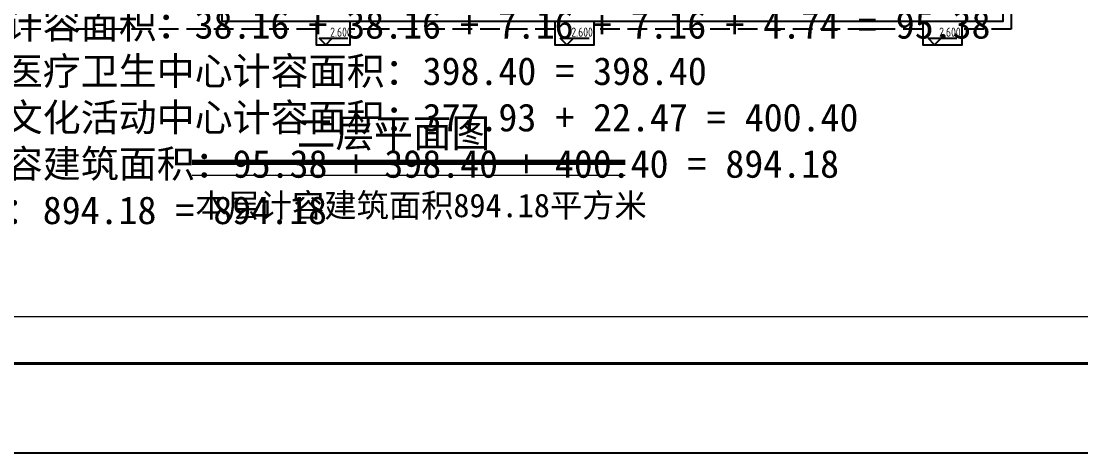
# Model space of a CAD drawing. Extents: x 512858 to 514372, y -232486 to -231710.
# Drawn here: x 513202.23 to 513242.63, y -231883.89 to -231867.41 of the extents above; entities that cross this region are included whole.
import ezdxf

# ---------------------------------------------------------------- set-up
doc = ezdxf.new("R2010")
doc.units = 0
doc.header["$LTSCALE"] = 1000
doc.linetypes.add('DASH', pattern=[0.35, 0.25, -0.1])
for name, color, linetype in [('$计算结果', 7, 'Continuous'), ('6#-造型-1F（实施版）金属型材-METAL-S', 253, 'Continuous'), ('A-ANNO-100-DIM-E', 253, 'Continuous'), ('A-METAL-E', 253, 'Continuous'), ('楼层注记', 7, 'Continuous'), ('看线', 253, 'Continuous')]:
    doc.layers.add(name, color=color, linetype=linetype)
doc.layers.add('图廓', color=252, linetype='Continuous', lineweight=9)
doc.layers.add('打印图框', color=252, linetype='Continuous', plot=False)
doc.styles.add('dw', font='simhei.ttf')
doc.styles.add('TYDG_02', font='TSSDENG.shx', dxfattribs={"width": 0.8, "bigfont": 'hztxt.shx'})

# ---------------------------------------------------------------- blocks, each defined once
blk = doc.blocks.new('1新662fwy')
at = {"layer": 'A-METAL-E', "linetype": 'ByBlock'}
for points in [[(2498532, -578518), (2528332, -578518), (2528332, -574918), (2529832, -574918), (2529832, -563418), (2522532, -563418)], [(2498532, -578218), (2498532, -578518)]]:
    blk.add_lwpolyline(points, dxfattribs=at)

msp = doc.modelspace()

# ---------------------------------------------------------------- linework, layer by layer
at = {"layer": 'A-ANNO-100-DIM-E', "color": 252}
for p, q in [((513213.841, -231868.311), (513213.591, -231868.061)), ((513213.591, -231868.061), (513214.689, -231868.061)), ((513213.841, -231868.311), (513214.091, -231868.061)), ((513223.036, -231868.311), (513222.786, -231868.061)), ((513222.786, -231868.061), (513223.885, -231868.061)), ((513223.036, -231868.311), (513223.286, -231868.061)), ((513237.061, -231868.311), (513236.811, -231868.061)), ((513236.811, -231868.061), (513237.91, -231868.061)), ((513237.061, -231868.311), (513237.311, -231868.061))]:
    msp.add_line(p, q, dxfattribs=at)
at = {"layer": '图廓', "color": 0, "const_width": 0.119}
msp.add_lwpolyline([(513171.968, -231803.964), (513276.769, -231803.964), (513276.769, -231880.48), (513171.968, -231880.48)], close=True, dxfattribs=at)
at = {"layer": '图廓', "color": 0}
msp.add_lwpolyline([(513173.755, -231805.75), (513274.983, -231805.75), (513274.983, -231878.694), (513173.755, -231878.694)], close=True, dxfattribs=at)
at = {"layer": '图廓', "color": 7, "const_width": 0.2}
msp.add_lwpolyline([(513208.744, -231872.801), (513225.261, -231872.801)], dxfattribs=at)
at = {"layer": '图廓', "color": 7}
msp.add_lwpolyline([(513208.744, -231873.289), (513225.261, -231873.289)], dxfattribs=at)
at = {"layer": '打印图框', "color": 6, "ltscale": 0.5}
msp.add_lwpolyline([(513167.687, -231883.892), (513280.995, -231883.892), (513280.995, -231798.919), (513167.687, -231798.919)], close=True, dxfattribs=at)
at = {"layer": '看线', "color": 252, "linetype": 'DASH', "ltscale": 0.003, "elevation": 0}
for points in [[(513175.808, -231830.369), (513175.523, -231814.472), (513217.935, -231813.712), (513218.187, -231827.81), (513195.772, -231828.211), (513195.958, -231838.51), (513190.258, -231838.611), (513190.469, -231850.42), (513242.281, -231850.42), (513242.281, -231864.911), (513239.981, -231864.911), (513239.981, -231867.711), (513238.104, -231867.711)], [(513213.479, -231867.72), (513195.954, -231867.719)], [(513216.004, -231867.72), (513214.779, -231867.72)], [(513222.579, -231867.72), (513216.004, -231867.72)], [(513236.604, -231867.72), (513224.079, -231867.72)]]:
    msp.add_lwpolyline(points, dxfattribs=at)
at = {"layer": '看线', "color": 252}
msp.add_lwpolyline([(513213.479, -231867.411), (513213.479, -231868.311), (513214.779, -231868.311), (513214.779, -231867.411)], dxfattribs=at)
at = {"layer": '看线', "color": 252, "elevation": 0}
for points in [[(513222.579, -231867.411), (513222.579, -231868.311), (513224.079, -231868.311), (513224.079, -231867.411)], [(513236.604, -231867.411), (513236.604, -231868.311), (513238.104, -231868.311), (513238.104, -231867.411)]]:
    msp.add_lwpolyline(points, dxfattribs=at)

# ---------------------------------------------------------------- block references
at = {"layer": '6#-造型-1F（实施版）金属型材-METAL-S', "color": 252, "xscale": 0.001, "yscale": 0.001, "zscale": 0.001}
msp.add_blockref('1新662fwy', (510711.346, -231288.892), dxfattribs=at)

# ---------------------------------------------------------------- texts
at = {"layer": '$计算结果', "insert": (513197.256, -231871.146), "char_height": 1.06217, "width": 54.17076, "attachment_point": 4, "style": 'dw'}
msp.add_mtext('  住宅计容面积：38.16 + 38.16 + 7.16 + 7.16 + 4.74 = 95.38\\P  社区医疗卫生中心计容面积：398.40 = 398.40\\P  社区文化活动中心计容面积：377.93 + 22.47 = 400.40\\P本层计容建筑面积：95.38 + 398.40 + 400.40 = 894.18\\P总面积：894.18 = 894.18', dxfattribs=at)
at = {"layer": 'A-ANNO-100-DIM-E', "color": 252, "style": 'TYDG_02', "width": 0.8}
for p in [(513214.011, -231868.005), (513223.206, -231868.005), (513237.231, -231868.005)]:
    msp.add_text('2.600', height=0.35, dxfattribs=at).set_placement(p)
at = {"layer": '图廓', "color": 7, "style": 'dw'}
msp.add_text('本层计容建筑面积894.18平方米', height=0.90221, dxfattribs=at).set_placement((513208.863, -231874.896))
at = {"layer": '楼层注记', "style": 'dw'}
msp.add_text('二层平面图', height=1.0827, dxfattribs=at).set_placement((513212.732, -231872.226))

doc.saveas('drawing.dxf')
